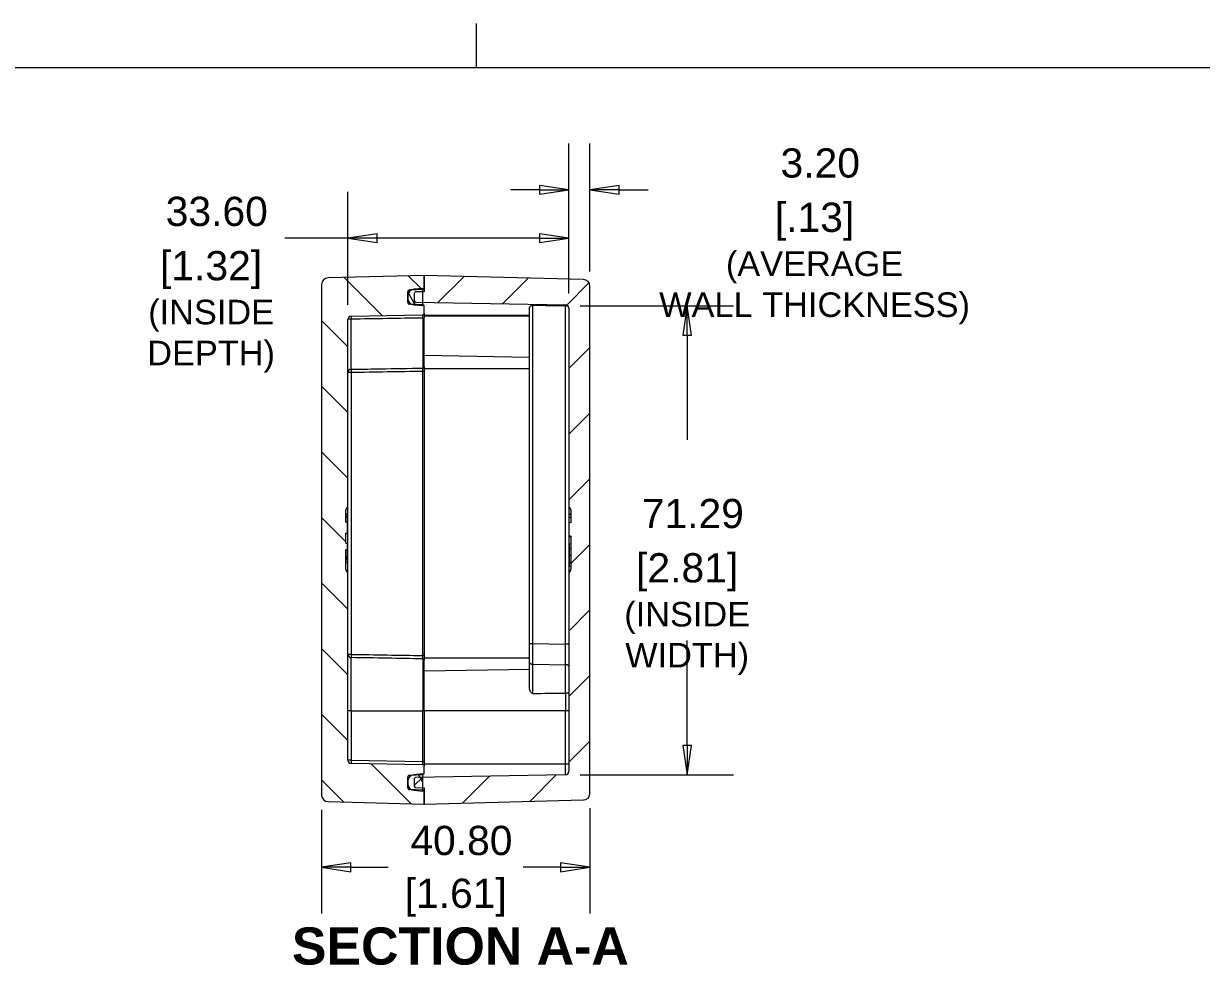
# Model space of a CAD drawing. Header units: millimetres. Extents: x 13 to 608, y 13 to 467.
# Drawn here: x 241.5 to 420.7, y 322 to 466.7 of the extents above; entities that cross this region are included whole.
import ezdxf

# ---------------------------------------------------------------- set-up
doc = ezdxf.new("R2010")
doc.units = ezdxf.units.MM
doc.header["$LTSCALE"] = 2.222222
for name, color, linetype, lineweight in [('Dimension (ANSI)', 7, 'Continuous', 9), ('Hatch (ANSI)', 7, 'Continuous', 9), ('Sketch Geometry (ANSI)', 7, 'Continuous', 9), ('Symbol (ANSI)', 7, 'Continuous', 9), ('Visible (ANSI)', 7, 'Continuous', 9), ('Visible Narrow (ANSI)', 7, 'Continuous', 9)]:
    doc.layers.add(name, color=color, linetype=linetype, lineweight=lineweight)
doc.styles.add('Label Text (ANSI)', font='arialbd.ttf')
doc.styles.add('Note Text (ANSI)', font='arial.ttf')
doc.dimstyles.new('Default - mm (ANSI)', dxfattribs={"dimscale": 2.222222, "dimtxt": 2, "dimasz": 2, "dimexe": 3.175, "dimexo": 1, "dimgap": 0.8, "dimtad": 0, "dimtih": 1, "dimtoh": 1, "dimrnd": 1e-08, "dimzin": 4, "dimdsep": 46, "dimtxsty": 'Note Text (ANSI)', "dimblk": 'Filled-1', "dimcen": 0.09, "dimdle": 10, "dimclrd": 256, "dimclre": 256, "dimclrt": 256, "dimadec": 1, "dimazin": 0, "dimtfac": 1.524, "dimtofl": 0, "dimtmove": 0, "dimatfit": 3, "dimfxl": 1, "dimtolj": 1, "dimtzin": 0, "dimlwd": -1, "dimlwe": -1, "dimarcsym": 0})

# ---------------------------------------------------------------- blocks, each defined once
blk = doc.blocks.new('Borders Default Border')
at = {"layer": 'Sketch Geometry (ANSI)'}
blk.add_line((139.7, 207.01), (139.7, 210.026), dxfattribs=at)
at = {"layer": 'Sketch Geometry (ANSI)', "flags": 128}
blk.add_lwpolyline([(8.89, 8.89), (8.89, 207.01), (270.51, 207.01), (270.51, 8.89), (8.89, 8.89)], dxfattribs=at)
blk = doc.blocks.new('Filled-1')
at = {"color": 0}
for p, q in [((0, 0), (-1, 0.15)), ((-1, 0.15), (-1, -0.15)), ((-1, 0), (0, 0)), ((-1, -0.15), (0, 0))]:
    blk.add_line(p, q, dxfattribs=at)
at = {"color": 0, "flags": 128}
blk.add_lwpolyline([(-1, -0.15), (0, 0), (-1, 0.15), (-1, -0.15)], dxfattribs=at)
at = {"color": 0}
blk.add_solid([(-1, -0.15), (0, 0), (-1, 0.15), (-1, -0.15)], dxfattribs=at)
blk = doc.blocks.new('*D13')
at = {"layer": 'Defpoints', "color": 0, "transparency": 16777216}
for p in [(290.87, 434.09), (324.47, 423.46), (290.87, 421.74)]:
    blk.add_point(p, dxfattribs=at)
at = {"layer": 'Dimension (ANSI)', "transparency": 16777216}
for p, q in [((290.87, 423.97), (290.87, 441.15)), ((324.47, 425.68), (324.47, 441.15)), ((290.87, 434.09), (281.26, 434.09)), ((320.03, 434.09), (295.32, 434.09))]:
    blk.add_line(p, q, dxfattribs=at)
at = {"layer": 'Dimension (ANSI)', "transparency": 16777216, "xscale": 4.444444444444445, "yscale": 4.444444444444445, "zscale": 4.444444444444445, "rotation": 180}
blk.add_blockref('Filled-1', (290.87, 434.09), dxfattribs=at)
at = {"layer": 'Dimension (ANSI)', "transparency": 16777216, "xscale": 4.444444444444445, "yscale": 4.444444444444445, "zscale": 4.444444444444445}
blk.add_blockref('Filled-1', (324.47, 434.09), dxfattribs=at)
at = {"layer": 'Dimension (ANSI)', "transparency": 16777216, "attachment_point": 5, "style": 'Note Text (ANSI)'}
for s, insert, char_height in [('\\A1; 33.60', (270.06, 438.14), 4.444), ('\\A1;[1.32]{\\P\\fArial|b0|i0;\\H3.7367;(INSIDE \\PDEPTH)}', (270.06, 422.89), 4.4444)]:
    blk.add_mtext(s, dxfattribs=dict(at, insert=insert, char_height=char_height))
blk = doc.blocks.new('*D14')
at = {"layer": 'Defpoints', "color": 0, "transparency": 16777216}
for p in [(286.87, 349.42), (327.67, 349.67), (327.67, 338.44)]:
    blk.add_point(p, dxfattribs=at)
at = {"layer": 'Dimension (ANSI)', "transparency": 16777216}
for p, q in [((286.87, 347.2), (286.87, 331.39)), ((327.67, 347.45), (327.67, 331.39)), ((291.32, 338.44), (297.01, 338.44)), ((323.23, 338.44), (317.53, 338.44))]:
    blk.add_line(p, q, dxfattribs=at)
at = {"layer": 'Dimension (ANSI)', "transparency": 16777216, "xscale": 4.444444444444445, "yscale": 4.444444444444445, "zscale": 4.444444444444445, "rotation": 180}
blk.add_blockref('Filled-1', (286.87, 338.44), dxfattribs=at)
at = {"layer": 'Dimension (ANSI)', "transparency": 16777216, "xscale": 4.444444444444445, "yscale": 4.444444444444445, "zscale": 4.444444444444445}
blk.add_blockref('Filled-1', (327.67, 338.44), dxfattribs=at)
at = {"layer": 'Dimension (ANSI)', "transparency": 16777216, "char_height": 4.444, "attachment_point": 5, "style": 'Note Text (ANSI)'}
for s, insert in [('\\A1; 40.80', (307.27, 342.49)), ('\\A1;[1.61]', (307.27, 333.82))]:
    blk.add_mtext(s, dxfattribs=dict(at, insert=insert))
blk = doc.blocks.new('*D28')
at = {"layer": 'Defpoints', "color": 0, "transparency": 16777216}
for p in [(327.67, 441.45), (327.67, 426.8), (324.47, 423.46)]:
    blk.add_point(p, dxfattribs=at)
at = {"layer": 'Dimension (ANSI)', "transparency": 16777216}
for p, q in [((324.47, 425.68), (324.47, 448.5)), ((327.67, 429.03), (327.67, 448.5)), ((320.03, 441.45), (315.58, 441.45)), ((332.12, 441.45), (336.56, 441.45))]:
    blk.add_line(p, q, dxfattribs=at)
at = {"layer": 'Dimension (ANSI)', "transparency": 16777216, "xscale": 4.444444444444445, "yscale": 4.444444444444445, "zscale": 4.444444444444445}
blk.add_blockref('Filled-1', (324.47, 441.45), dxfattribs=at)
at = {"layer": 'Dimension (ANSI)', "transparency": 16777216, "xscale": 4.444444444444445, "yscale": 4.444444444444445, "zscale": 4.444444444444445, "rotation": 180}
blk.add_blockref('Filled-1', (327.67, 441.45), dxfattribs=at)
at = {"layer": 'Dimension (ANSI)', "transparency": 16777216, "attachment_point": 5, "style": 'Note Text (ANSI)'}
for s, insert, char_height in [('\\A1; 3.20', (361.85, 445.5), 4.444), ('\\A1;[.13]{\\P\\fArial|b0|i0;\\H3.7367;(AVERAGE\\PWALL THICKNESS)}', (361.85, 430.24), 4.4444)]:
    blk.add_mtext(s, dxfattribs=dict(at, insert=insert, char_height=char_height))
blk = doc.blocks.new('*D29')
at = {"layer": 'Defpoints', "color": 0, "transparency": 16777216}
for p in [(323.98, 423.8), (323.98, 352.51), (342.47, 352.51)]:
    blk.add_point(p, dxfattribs=at)
at = {"layer": 'Dimension (ANSI)', "transparency": 16777216}
for p, q in [((326.2, 423.8), (349.53, 423.8)), ((342.47, 419.36), (342.47, 403.41)), ((342.47, 356.96), (342.47, 372.91)), ((326.2, 352.51), (349.53, 352.51))]:
    blk.add_line(p, q, dxfattribs=at)
at = {"layer": 'Dimension (ANSI)', "transparency": 16777216, "xscale": 4.444444444444445, "yscale": 4.444444444444445, "zscale": 4.444444444444445}
for p, rotation in [((342.47, 423.8), 90), ((342.47, 352.51), 270)]:
    blk.add_blockref('Filled-1', p, dxfattribs=dict(at, rotation=rotation))
at = {"layer": 'Dimension (ANSI)', "transparency": 16777216, "attachment_point": 5, "style": 'Note Text (ANSI)'}
for s, insert, char_height in [('\\A1; 71.29', (342.47, 392.2), 4.444), ('\\A1;[2.81]{\\P\\fArial|b0|i0;\\H3.7367;(INSIDE\\PWIDTH)}', (342.47, 376.95), 4.4444)]:
    blk.add_mtext(s, dxfattribs=dict(at, insert=insert, char_height=char_height))

msp = doc.modelspace()

# ---------------------------------------------------------------- hatches: boundary and pattern name
at = {"layer": 'Hatch (ANSI)'}
h = msp.add_hatch(dxfattribs=at)
h.set_pattern_fill('ANSI31', color=256, scale=56.444444, angle=90.00021, style=0)
h.set_pattern_definition([(135.0002, (0, 0), (-4.98901, -4.98905), [])])
edge = h.paths.add_edge_path()
edge.add_line((290.871, 393.238), (290.871, 421.744))
edge.add_ellipse((291.371, 421.744), major_axis=(-0.5, 0), ratio=1, start_angle=271, end_angle=360, ccw=False)
edge.add_line((291.362, 422.244), (302.274, 422.435))
edge.add_ellipse((302.271, 422.635), major_axis=(0.003, -0.2), ratio=1, start_angle=0, end_angle=89)
edge.add_line((302.471, 422.635), (302.471, 423.748))
edge.add_ellipse((302.271, 423.748), major_axis=(0.2, 0), ratio=1, start_angle=0, end_angle=87)
edge.add_line((302.281, 423.948), (302.271, 423.948))
edge.add_line((302.271, 423.948), (300.575, 424.037))
edge.add_line((300.575, 424.037), (300.255, 424.054))
edge.add_ellipse((300.271, 424.354), major_axis=(-0.016, -0.3), ratio=1, start_angle=273, end_angle=360, ccw=False)
edge.add_line((299.971, 424.354), (299.971, 424.956))
edge.add_line((299.971, 424.956), (299.971, 425.32))
edge.add_line((299.971, 425.32), (299.971, 425.922))
edge.add_ellipse((300.271, 425.922), major_axis=(-0.3, 0), ratio=1, start_angle=273, end_angle=360, ccw=False)
edge.add_line((300.255, 426.222), (300.575, 426.239))
edge.add_line((300.575, 426.239), (302.271, 426.328))
edge.add_line((302.271, 426.328), (302.281, 426.328))
edge.add_ellipse((302.271, 426.528), major_axis=(0.01, -0.2), ratio=1, start_angle=0, end_angle=87)
edge.add_line((302.471, 426.528), (302.471, 428.438))
edge.add_line((302.471, 428.438), (287.845, 428.055))
edge.add_ellipse((287.871, 427.055), major_axis=(-0.026, 1), ratio=1, start_angle=0, end_angle=88.5)
edge.add_line((286.871, 427.055), (286.871, 349.421))
edge.add_ellipse((287.871, 349.421), major_axis=(-1, 0), ratio=1, start_angle=0, end_angle=88.5)
edge.add_line((287.845, 348.421), (302.471, 348.038))
edge.add_line((302.471, 348.038), (302.471, 349.948))
edge.add_ellipse((302.271, 349.948), major_axis=(0.2, 0), ratio=1, start_angle=0, end_angle=87)
edge.add_line((302.281, 350.148), (302.271, 350.148))
edge.add_line((302.271, 350.148), (300.575, 350.237))
edge.add_line((300.575, 350.237), (300.255, 350.254))
edge.add_ellipse((300.271, 350.554), major_axis=(-0.016, -0.3), ratio=1, start_angle=273, end_angle=360, ccw=False)
edge.add_line((299.971, 350.554), (299.971, 351.156))
edge.add_line((299.971, 351.156), (299.971, 351.52))
edge.add_line((299.971, 351.52), (299.971, 352.122))
edge.add_ellipse((300.271, 352.122), major_axis=(-0.3, 0), ratio=1, start_angle=273, end_angle=360, ccw=False)
edge.add_line((300.255, 352.422), (300.575, 352.439))
edge.add_line((300.575, 352.439), (302.271, 352.528))
edge.add_line((302.271, 352.528), (302.281, 352.528))
edge.add_ellipse((302.271, 352.728), major_axis=(0.01, -0.2), ratio=1, start_angle=0, end_angle=87)
edge.add_line((302.471, 352.728), (302.471, 353.841))
edge.add_ellipse((302.271, 353.841), major_axis=(0.2, 0), ratio=1, start_angle=0, end_angle=89)
edge.add_line((302.274, 354.041), (291.362, 354.232))
edge.add_ellipse((291.371, 354.732), major_axis=(-0.009, -0.5), ratio=1, start_angle=271, end_angle=360, ccw=False)
edge.add_line((290.871, 354.732), (290.871, 383.238))
edge.add_ellipse((291.071, 383.696), major_axis=(-0.2, -0.458), ratio=1, start_angle=293.57818, end_angle=360, ccw=False)
edge.add_line((290.571, 383.696), (290.571, 386.704))
edge.add_line((290.571, 386.704), (290.821, 386.824))
edge.add_line((290.821, 386.824), (290.821, 387.678))
edge.add_line((290.821, 387.678), (290.571, 387.7))
edge.add_line((290.571, 387.7), (290.571, 389.254))
edge.add_spline(control_points=[(290.571, 389.254), (290.612, 389.259), (290.654, 389.263), (290.737, 389.273), (290.779, 389.277), (290.821, 389.282)], knot_values=[-0.0251427, -0.0251427, -0.0251427, -0.0251427, -0.0125635, -0.0125635, 0, 0, 0, 0], degree=3, periodic=0)
edge.add_line((290.821, 389.282), (290.821, 390.825))
edge.add_line((290.821, 390.825), (290.571, 390.91))
edge.add_line((290.571, 390.91), (290.571, 392.78))
edge.add_ellipse((291.071, 392.78), major_axis=(-0.5, 0), ratio=1, start_angle=293.57818, end_angle=360, ccw=False)
h = msp.add_hatch(dxfattribs=at)
h.set_pattern_fill('ANSI31', color=256, scale=56.444444, style=0)
h.set_pattern_definition([(45, (0, 0), (-4.98903, 4.98903), [])])
edge = h.paths.add_edge_path()
edge.add_line((301.167, 424.361), (302.271, 424.341))
edge.add_line((302.271, 424.341), (323.979, 423.963))
edge.add_ellipse((323.971, 423.463), major_axis=(0.009, 0.5), ratio=1, start_angle=271, end_angle=360, ccw=False)
edge.add_line((324.471, 423.463), (324.471, 393.238))
edge.add_ellipse((324.271, 392.78), major_axis=(0.2, 0.458), ratio=1, start_angle=293.57818, end_angle=360, ccw=False)
edge.add_line((324.771, 392.78), (324.771, 390.858))
edge.add_line((324.771, 390.858), (324.471, 390.758))
edge.add_line((324.471, 390.758), (324.471, 388.843))
edge.add_spline(control_points=[(324.471, 388.843), (324.521, 388.836), (324.571, 388.829), (324.671, 388.816), (324.721, 388.81), (324.771, 388.804)], knot_values=[-0.0301248, -0.0301248, -0.0301248, -0.0301248, -0.0150512, -0.0150512, 0, 0, 0, 0], degree=3, periodic=0)
edge.add_line((324.771, 388.804), (324.771, 383.696))
edge.add_ellipse((324.271, 383.696), major_axis=(0.5, 0), ratio=1, start_angle=293.57818, end_angle=360, ccw=False)
edge.add_line((324.471, 383.238), (324.471, 353.013))
edge.add_ellipse((323.971, 353.013), major_axis=(0.5, 0), ratio=1, start_angle=271, end_angle=360, ccw=False)
edge.add_line((323.979, 352.513), (302.271, 352.134))
edge.add_line((302.271, 352.134), (301.167, 352.115))
edge.add_ellipse((301.171, 351.915), major_axis=(-0.003, 0.2), ratio=1, start_angle=0, end_angle=89)
edge.add_line((300.971, 351.915), (300.971, 350.761))
edge.add_ellipse((301.171, 350.761), major_axis=(-0.2, 0), ratio=1, start_angle=0, end_angle=89)
edge.add_line((301.167, 350.561), (302.271, 350.541))
edge.add_line((302.271, 350.541), (302.471, 350.538))
edge.add_line((302.471, 350.538), (302.471, 349.948))
edge.add_line((302.471, 349.948), (302.471, 348.038))
edge.add_line((302.471, 348.038), (326.697, 348.672))
edge.add_ellipse((326.671, 349.672), major_axis=(0.026, -1), ratio=1, start_angle=0, end_angle=88.5)
edge.add_line((327.671, 349.672), (327.671, 426.804))
edge.add_ellipse((326.671, 426.804), major_axis=(1, 0), ratio=1, start_angle=0, end_angle=88.5)
edge.add_line((326.697, 427.804), (302.471, 428.438))
edge.add_line((302.471, 428.438), (302.471, 426.528))
edge.add_line((302.471, 426.528), (302.471, 425.938))
edge.add_line((302.471, 425.938), (302.271, 425.934))
edge.add_line((302.271, 425.934), (301.167, 425.915))
edge.add_ellipse((301.171, 425.715), major_axis=(-0.003, 0.2), ratio=1, start_angle=0, end_angle=89)
edge.add_line((300.971, 425.715), (300.971, 424.561))
edge.add_ellipse((301.171, 424.561), major_axis=(-0.2, 0), ratio=1, start_angle=0, end_angle=89)
h = msp.add_hatch(dxfattribs=at)
h.set_pattern_fill('ANSI31', color=256, scale=56.444444, angle=75.00018, style=0)
h.set_pattern_definition([(120.0002, (0, 0), (-6.11028, -3.5278), [])])
edge = h.paths.add_edge_path()
edge.add_line((299.971, 425.32), (299.971, 424.956))
edge.add_ellipse((300.971, 424.956), major_axis=(-1, 0), ratio=1, start_angle=0, end_angle=66.66167)
edge.add_ellipse((300.971, 424.956), major_axis=(-0.396, -0.918), ratio=1, start_angle=0, end_angle=18.33833)
edge.add_line((300.884, 423.959), (302.271, 423.838))
edge.add_line((302.271, 423.838), (302.271, 423.948))
edge.add_line((302.271, 423.948), (302.271, 424.341))
edge.add_line((302.271, 424.341), (302.271, 425.934))
edge.add_line((302.271, 425.934), (302.271, 426.328))
edge.add_line((302.271, 426.328), (302.271, 426.438))
edge.add_line((302.271, 426.438), (300.884, 426.317))
edge.add_ellipse((300.971, 425.32), major_axis=(-0.087, 0.996), ratio=1, start_angle=0, end_angle=18.33833)
edge.add_ellipse((300.971, 425.32), major_axis=(-0.396, 0.918), ratio=1, start_angle=0, end_angle=66.66167)
edge = h.paths.add_edge_path()
edge.add_line((299.971, 351.52), (299.971, 351.156))
edge.add_ellipse((300.971, 351.156), major_axis=(-1, 0), ratio=1, start_angle=0, end_angle=66.66167)
edge.add_ellipse((300.971, 351.156), major_axis=(-0.396, -0.918), ratio=1, start_angle=0, end_angle=18.33833)
edge.add_line((300.884, 350.159), (302.271, 350.038))
edge.add_line((302.271, 350.038), (302.271, 350.148))
edge.add_line((302.271, 350.148), (302.271, 350.541))
edge.add_line((302.271, 350.541), (302.271, 352.134))
edge.add_line((302.271, 352.134), (302.271, 352.528))
edge.add_line((302.271, 352.528), (302.271, 352.638))
edge.add_line((302.271, 352.638), (300.884, 352.517))
edge.add_ellipse((300.971, 351.52), major_axis=(-0.087, 0.996), ratio=1, start_angle=0, end_angle=18.33833)
edge.add_ellipse((300.971, 351.52), major_axis=(-0.396, 0.918), ratio=1, start_angle=0, end_angle=66.66167)

# ---------------------------------------------------------------- linework, layer by layer
at = {"layer": 'Visible (ANSI)'}
for p, q in [((302.471, 428.438), (287.845, 428.055)), ((326.697, 427.804), (302.471, 428.438)), ((302.471, 428.438), (302.471, 425.938)), ((302.471, 426.528), (302.471, 428.438)), ((286.871, 427.055), (286.871, 349.421)), ((302.271, 426.438), (300.884, 426.317)), ((302.271, 423.838), (302.271, 426.438)), ((327.671, 349.672), (327.671, 426.804)), ((299.971, 424.354), (299.971, 425.922)), ((299.971, 425.32), (299.971, 424.956)), ((300.255, 426.222), (302.281, 426.328)), ((300.971, 425.715), (300.971, 424.561)), ((302.471, 425.938), (301.167, 425.915)), ((302.321, 426.06), (302.271, 426.06)), ((302.321, 425.935), (302.321, 426.06)), ((302.281, 423.948), (300.255, 424.054)), ((300.884, 423.959), (302.271, 423.838)), ((301.167, 424.361), (323.979, 423.963)), ((302.321, 424.283), (302.271, 424.283)), ((302.321, 424.283), (302.321, 424.341)), ((302.471, 422.635), (302.471, 423.748)), ((318.471, 372.456), (318.471, 423.47)), ((324.471, 423.463), (324.471, 393.238)), ((290.871, 393.238), (290.871, 421.744)), ((291.362, 422.244), (302.274, 422.435)), ((302.471, 422.635), (302.471, 421.96)), ((302.471, 414.54), (302.471, 421.96)), ((318.471, 415.959), (302.471, 416.238)), ((302.471, 414.54), (302.471, 413.84)), ((302.471, 413.84), (302.471, 370.636)), ((290.571, 390.91), (290.571, 392.78)), ((290.871, 391.238), (290.871, 393.238)), ((324.471, 393.238), (324.471, 392.168)), ((324.771, 392.78), (324.771, 390.858)), ((290.821, 392.179), (290.571, 392.2)), ((290.821, 392.104), (290.571, 392.125)), ((290.821, 390.825), (290.571, 390.91)), ((290.821, 392.104), (290.821, 392.179)), ((290.821, 390.825), (290.821, 391.737)), ((290.821, 389.282), (290.821, 390.825)), ((290.871, 385.238), (290.871, 391.238)), ((324.471, 392.168), (324.771, 392.194)), ((324.471, 392.168), (324.471, 392.08)), ((324.471, 392.08), (324.771, 392.107)), ((324.471, 392.08), (324.471, 391.654)), ((324.471, 391.654), (324.471, 390.758)), ((324.771, 390.858), (324.471, 390.758)), ((324.471, 390.758), (324.471, 388.843)), ((290.571, 387.7), (290.571, 389.254)), ((290.821, 389.222), (290.571, 389.2)), ((290.821, 389.222), (290.571, 389.2)), ((290.821, 389.222), (290.821, 389.282)), ((290.821, 389.222), (290.821, 389.222)), ((324.471, 388.843), (324.471, 388.721)), ((324.771, 388.804), (324.771, 383.696)), ((290.821, 386.824), (290.821, 387.678)), ((324.471, 388.721), (324.471, 388.72)), ((324.471, 388.721), (324.771, 388.694)), ((324.471, 388.72), (324.471, 385.238)), ((324.471, 388.72), (324.771, 388.694)), ((324.521, 387.629), (324.771, 387.65)), ((324.521, 387.629), (324.521, 386.971)), ((290.571, 386.704), (290.821, 386.824)), ((290.571, 383.696), (290.571, 386.704)), ((290.821, 386.663), (290.571, 386.663)), ((290.821, 385.735), (290.571, 385.713)), ((290.821, 385.491), (290.571, 385.513)), ((290.821, 385.305), (290.571, 385.305)), ((290.821, 386.663), (290.821, 386.824)), ((290.821, 385.735), (290.821, 386.663)), ((290.821, 385.491), (290.821, 385.735)), ((290.821, 385.305), (290.821, 385.491)), ((290.821, 384.722), (290.821, 385.305)), ((290.871, 383.238), (290.871, 385.238)), ((324.471, 385.238), (324.471, 383.238)), ((324.521, 386.971), (324.771, 386.98)), ((324.521, 386.971), (324.521, 385.904)), ((324.521, 385.904), (324.521, 384.784)), ((290.821, 384.722), (290.571, 384.7)), ((324.521, 384.784), (324.521, 384.216)), ((324.521, 384.784), (324.771, 384.773)), ((324.521, 384.216), (324.771, 384.194)), ((290.871, 354.732), (290.871, 383.238)), ((324.471, 383.238), (324.471, 353.013)), ((318.471, 369.584), (318.471, 372.456)), ((302.471, 370.636), (302.471, 369.936)), ((302.471, 362.238), (302.471, 369.936)), ((318.471, 365.752), (318.471, 369.584)), ((318.962, 369.334), (323.979, 369.247)), ((318.471, 368.517), (302.471, 368.238)), ((302.471, 362.238), (302.471, 354.541)), ((302.274, 354.041), (291.362, 354.232)), ((302.471, 354.541), (302.471, 353.841)), ((302.471, 352.728), (302.471, 353.841)), ((299.971, 350.554), (299.971, 352.122)), ((299.971, 351.52), (299.971, 351.156)), ((300.255, 352.422), (302.281, 352.528)), ((302.271, 352.638), (300.884, 352.517)), ((300.971, 351.915), (300.971, 350.761)), ((323.979, 352.513), (301.167, 352.115)), ((302.271, 350.038), (302.271, 352.638)), ((302.281, 350.148), (300.255, 350.254)), ((300.884, 350.159), (302.271, 350.038)), ((301.167, 350.561), (302.471, 350.538)), ((302.471, 350.538), (302.471, 348.038)), ((302.471, 348.038), (302.471, 349.948)), ((287.845, 348.421), (302.471, 348.038)), ((302.471, 348.038), (326.697, 348.672))]:
    msp.add_line(p, q, dxfattribs=at)
for centre, radius, start, end in [((287.871, 427.055), 1, 91.5, 180), ((302.271, 426.528), 0.2, 273, 0), ((326.671, 426.804), 1, 0, 88.5), ((300.971, 425.32), 1, 95, 180), ((300.271, 425.922), 0.3, 93, 180), ((300.971, 424.956), 1, 180, 265), ((301.171, 425.715), 0.2, 91, 180), ((300.271, 424.354), 0.3, 180, 267), ((301.171, 424.561), 0.2, 180, 269), ((302.271, 423.748), 0.2, 0, 87), ((323.971, 423.463), 0.5, 0, 89), ((291.371, 421.744), 0.5, 91, 180), ((302.271, 422.635), 0.2, 271, 0), ((291.071, 392.78), 0.5, 113.57818, 180), ((324.271, 392.78), 0.5, 0, 66.42182), ((291.071, 383.696), 0.5, 180, 246.42182), ((324.271, 383.696), 0.5, 293.57818, 0), ((291.371, 354.732), 0.5, 180, 269), ((302.271, 353.841), 0.2, 0, 89), ((323.971, 353.013), 0.5, 271, 0), ((300.971, 351.52), 1, 95, 180), ((300.271, 352.122), 0.3, 93, 180), ((300.971, 351.156), 1, 180, 265), ((301.171, 351.915), 0.2, 91, 180), ((302.271, 352.728), 0.2, 273, 0), ((287.871, 349.421), 1, 180, 268.5), ((300.271, 350.554), 0.3, 180, 267), ((301.171, 350.761), 0.2, 180, 269), ((302.271, 349.948), 0.2, 0, 87), ((326.671, 349.672), 1, 271.5, 0)]:
    msp.add_arc(centre, radius, start, end, dxfattribs=at)
for points, knots in [([(318.471, 423.47), (318.472, 423.547), (318.487, 423.623), (318.544, 423.716), (318.581, 423.753), (318.664, 423.803), (318.717, 423.824), (318.836, 423.849), (318.9, 423.854), (318.962, 423.854)], [0.744144628, 0.744144628, 0.744144628, 0.744144628, 0.773367981, 0.773367981, 0.792015293, 0.792015293, 0.810897914, 0.810897914, 0.82931429, 0.82931429, 0.82931429, 0.82931429]), ([(323.979, 423.8), (323.085, 423.81), (322.19, 423.819), (321.295, 423.829), (320.517, 423.837), (319.74, 423.846), (318.962, 423.854)], [0.0004915782, 0.0004915782, 0.0004915782, 0.0004915782, 0.0031765321, 0.0031765321, 0.0031765321, 0.0055100842, 0.0055100842, 0.0055100842, 0.0055100842]), ([(324.471, 423.443), (324.471, 423.444), (324.471, 423.445), (324.47, 423.481), (324.465, 423.515), (324.442, 423.579), (324.425, 423.609), (324.371, 423.673), (324.331, 423.705), (324.238, 423.753), (324.188, 423.771), (324.084, 423.794), (324.032, 423.799), (323.979, 423.8)], [-0.00038646, -0.00038646, -0.00038646, -0.00038646, 0, 0, 0.016560781, 0.016560781, 0.032592925, 0.032592925, 0.053439511, 0.053439511, 0.071407932, 0.071407932, 0.087337491, 0.087337491, 0.087337491, 0.087337491]), ([(290.821, 391.737), (290.821, 391.788), (290.821, 391.838), (290.821, 391.888), (290.821, 391.89), (290.821, 391.892), (290.821, 391.893), (290.821, 391.942), (290.821, 391.994), (290.821, 392.032), (290.821, 392.05), (290.821, 392.064), (290.821, 392.074), (290.821, 392.074), (290.821, 392.074), (290.821, 392.075), (290.821, 392.084), (290.821, 392.089), (290.821, 392.094), (290.821, 392.094), (290.821, 392.094), (290.821, 392.094), (290.821, 392.102), (290.821, 392.103), (290.821, 392.104)], [0, 0, 0, 0, 0.00015694515, 0.00015694515, 0.00015694515, 0.00016257914, 0.00016257914, 0.00016257914, 0.00031754076, 0.00031754076, 0.00031754076, 0.00039024031, 0.00039024031, 0.00039024031, 0.00039236287, 0.00039236287, 0.00039236287, 0.00046700826, 0.00046700826, 0.00046700826, 0.00047083545, 0.00047083545, 0.00047083545, 0.0006277806, 0.0006277806, 0.0006277806, 0.0006277806]), ([(290.571, 389.254), (290.612, 389.259), (290.654, 389.263), (290.737, 389.273), (290.779, 389.277), (290.821, 389.282)], [-0.025142747, -0.025142747, -0.025142747, -0.025142747, -0.01256354, -0.01256354, 0, 0, 0, 0]), ([(324.471, 388.843), (324.521, 388.836), (324.571, 388.829), (324.671, 388.816), (324.721, 388.81), (324.771, 388.804)], [-0.030124773, -0.030124773, -0.030124773, -0.030124773, -0.015051205, -0.015051205, 0, 0, 0, 0]), ([(290.821, 387.678), (290.779, 387.681), (290.737, 387.685), (290.654, 387.692), (290.612, 387.696), (290.571, 387.7)], [-0.025087275, -0.025087275, -0.025087275, -0.025087275, -0.012543645, -0.012543645, 0, 0, 0, 0]), ([(318.471, 369.584), (318.471, 369.584), (318.471, 369.583), (318.471, 369.552), (318.482, 369.522), (318.525, 369.464), (318.559, 369.436), (318.646, 369.39), (318.698, 369.371), (318.789, 369.35), (318.823, 369.344), (318.891, 369.337), (318.925, 369.335), (318.958, 369.334)], [-0.082084068, -0.082084068, -0.082084068, -0.082084068, -0.081726987, -0.081726987, -0.062070809, -0.062070809, -0.041103962, -0.041103962, -0.021051687, -0.021051687, -0.010153311, -0.010153311, -0.000000086, -0.000000086, -0.000000086, -0.000000086]), ([(324.471, 369.015), (324.471, 369.016), (324.471, 369.016), (324.47, 369.043), (324.459, 369.07), (324.416, 369.123), (324.381, 369.149), (324.293, 369.193), (324.24, 369.211), (324.149, 369.231), (324.116, 369.237), (324.049, 369.244), (324.016, 369.246), (323.983, 369.247)], [-0.00034968, -0.00034968, -0.00034968, -0.00034968, 0, 0, 0.019416983, 0.019416983, 0.0404038, 0.0404038, 0.060599036, 0.060599036, 0.071291294, 0.071291294, 0.081267172, 0.081267172, 0.081267172, 0.081267172]), ([(318.962, 364.884), (318.929, 364.884), (318.898, 364.891), (318.84, 364.914), (318.813, 364.931), (318.737, 364.99), (318.694, 365.043), (318.596, 365.191), (318.548, 365.306), (318.486, 365.535), (318.471, 365.648), (318.471, 365.752)], [-0.21795914, -0.21795914, -0.21795914, -0.21795914, -0.20813215, -0.20813215, -0.19822409, -0.19822409, -0.17840796, -0.17840796, -0.1398535, -0.1398535, -0.10258412, -0.10258412, -0.10258412, -0.10258412]), ([(324.471, 365.011), (324.471, 365.011), (324.471, 365.011), (324.47, 364.996), (324.457, 364.982), (324.404, 364.956), (324.367, 364.944), (324.273, 364.925), (324.217, 364.917), (324.1, 364.907), (324.04, 364.904), (323.979, 364.904)], [-0.159050307, -0.159050307, -0.159050307, -0.159050307, -0.158722985, -0.158722985, -0.138350489, -0.138350489, -0.118192116, -0.118192116, -0.098501813, -0.098501813, -0.080212218, -0.080212218, -0.080212218, -0.080212218])]:
    msp.add_open_spline(points, degree=3, knots=knots, dxfattribs=at)
for points in [[(318.958, 369.334), (318.96, 369.334), (318.961, 369.334), (318.962, 369.334)], [(323.979, 369.247), (323.981, 369.247), (323.982, 369.247), (323.983, 369.247)], [(318.962, 364.884), (320.634, 364.891), (322.307, 364.897), (323.979, 364.904)]]:
    msp.add_open_spline(points, degree=3, dxfattribs=at)
at = {"layer": 'Visible Narrow (ANSI)'}
for p, q in [((300.255, 426.222), (300.255, 426.019)), ((302.281, 426.06), (302.281, 426.328)), ((318.962, 423.854), (318.962, 372.456)), ((323.979, 423.8), (323.979, 423.963)), ((323.979, 372.369), (323.979, 423.8)), ((291.362, 414.157), (291.362, 421.773)), ((302.274, 421.953), (302.274, 414.34)), ((318.471, 422.338), (302.471, 422.338)), ((318.471, 422.238), (302.471, 422.238)), ((318.471, 414.238), (302.471, 414.238)), ((291.362, 413.658), (290.871, 413.658)), ((291.362, 413.658), (291.362, 370.818)), ((302.274, 370.636), (302.274, 413.84)), ((302.471, 413.84), (302.274, 413.84)), ((290.821, 391.737), (290.571, 391.743)), ((290.821, 391.238), (290.871, 391.238)), ((324.471, 391.654), (324.771, 391.66)), ((290.821, 385.238), (290.871, 385.238)), ((324.471, 385.238), (324.521, 385.238)), ((324.521, 385.904), (324.771, 385.904)), ((318.471, 372.456), (318.962, 372.456)), ((318.962, 372.456), (323.979, 372.369)), ((324.471, 372.369), (323.979, 372.369)), ((291.362, 370.818), (290.871, 370.818)), ((291.362, 362.238), (291.362, 370.319)), ((302.471, 370.636), (302.274, 370.636)), ((302.274, 370.136), (302.274, 362.238)), ((318.471, 370.238), (302.471, 370.238)), ((318.962, 369.334), (318.962, 364.884)), ((323.979, 364.904), (323.979, 369.247)), ((323.979, 364.904), (323.979, 362.238)), ((291.362, 362.238), (290.871, 362.238)), ((291.362, 362.238), (302.274, 362.238)), ((291.362, 362.238), (291.362, 354.732)), ((302.274, 354.541), (302.274, 362.238)), ((302.471, 362.238), (302.274, 362.238)), ((323.979, 362.238), (302.471, 362.238)), ((323.979, 354.138), (323.979, 362.238)), ((324.471, 362.238), (323.979, 362.238)), ((291.362, 354.732), (290.871, 354.732)), ((291.362, 354.732), (302.274, 354.541)), ((302.471, 354.541), (302.274, 354.541)), ((323.979, 354.138), (302.471, 354.138)), ((323.979, 352.513), (323.979, 354.138)), ((324.471, 354.138), (323.979, 354.138)), ((300.255, 350.457), (300.255, 350.254)), ((302.281, 350.148), (302.281, 350.541))]:
    msp.add_line(p, q, dxfattribs=at)
for centre, major_axis, ratio, start_param, end_param in [((291.371, 421.744), (-0.5, 0), 0.057463, 4.7298423, 6.2831853), ((291.371, 421.744), (-0.009, 0.5), 0.0164745, 0, 1.5130141), ((302.271, 421.96), (0.2, 0), 0.0360991, 4.7298423, 6.2831853), ((291.371, 413.658), (-0.5, 0), 0.9983476, 4.7298423, 6.2831853), ((291.371, 413.658), (-0.008, 0.5), 0.01745, 0.0574947, 1.5705088), ((302.271, 414.54), (0.2, 0), 0.9993482, 4.7298423, 6.2831853), ((291.371, 370.818), (-0.5, 0), 0.9983476, 0, 1.553343), ((291.371, 370.818), (-0.008, -0.5), 0.01745, 4.7126765, 6.2256906), ((302.271, 369.936), (0.2, 0), 0.9993482, 0, 1.553343), ((291.371, 354.732), (-0.009, -0.5), 0.0174497, 4.7126936, 6.2831853), ((302.271, 354.541), (0.003, -0.5), 0.0069757, 6.2828912, 7.854227)]:
    msp.add_ellipse(centre, major_axis=major_axis, ratio=ratio, start_param=start_param, end_param=end_param, dxfattribs=at)
for points in [[(302.274, 421.953), (298.637, 421.893), (294.999, 421.833), (291.362, 421.773)], [(302.274, 413.84), (298.637, 413.779), (294.999, 413.718), (291.362, 413.658)], [(291.362, 370.818), (294.999, 370.758), (298.637, 370.697), (302.274, 370.636)], [(302.274, 370.136), (298.637, 370.198), (294.999, 370.258), (291.362, 370.319)]]:
    msp.add_open_spline(points, degree=3, dxfattribs=at)
for points, knots in [([(302.274, 421.953), (302.275, 422.082), (302.276, 422.206), (302.276, 422.383), (302.275, 422.435), (302.274, 422.435)], [0, 0, 0, 0, 0.00038534854, 0.00038534854, 0.00077069708, 0.00077069708, 0.00077069708, 0.00077069708]), ([(291.362, 414.157), (291.531, 414.16), (291.701, 414.163), (291.87, 414.166), (293.203, 414.188), (294.536, 414.21), (295.869, 414.232), (298.004, 414.268), (300.139, 414.304), (302.274, 414.34)], [0.000491408, 0.000491408, 0.000491408, 0.000491408, 0.001, 0.001, 0.001, 0.005, 0.005, 0.005, 0.011406627, 0.011406627, 0.011406627, 0.011406627]), ([(302.274, 413.84), (302.275, 413.969), (302.276, 414.096), (302.276, 414.279), (302.275, 414.335), (302.274, 414.34)], [0, 0, 0, 0, 0.00038534854, 0.00038534854, 0.00077069708, 0.00077069708, 0.00077069708, 0.00077069708]), ([(318.962, 372.456), (318.961, 371.833), (318.96, 371.175), (318.959, 370.595), (318.958, 370.1), (318.958, 369.667), (318.958, 369.334)], [2.35634678, 2.35634678, 2.35634678, 2.35634678, 2.83990114, 2.83990114, 2.83990114, 3.25194242, 3.25194242, 3.25194242, 3.25194242]), ([(323.983, 369.247), (323.983, 369.605), (323.983, 370.084), (323.982, 370.627), (323.982, 371.177), (323.981, 371.788), (323.979, 372.369)], [3.03125091, 3.03125091, 3.03125091, 3.03125091, 3.47639962, 3.47639962, 3.47639962, 3.92683852, 3.92683852, 3.92683852, 3.92683852]), ([(302.274, 370.136), (302.275, 370.141), (302.276, 370.197), (302.276, 370.381), (302.275, 370.507), (302.274, 370.636)], [0, 0, 0, 0, 0.00038534854, 0.00038534854, 0.00077069708, 0.00077069708, 0.00077069708, 0.00077069708])]:
    msp.add_open_spline(points, degree=3, knots=knots, dxfattribs=at)

# ---------------------------------------------------------------- block references
at = {"xscale": 2.222222222222222, "yscale": 2.222222222222222, "zscale": 2.222222222222222}
msp.add_blockref('Borders Default Border', (0, 0), dxfattribs=at)

# ---------------------------------------------------------------- texts
at = {"layer": 'Symbol (ANSI)', "insert": (282.349, 323.567), "char_height": 5.64444, "attachment_point": 7, "style": 'Label Text (ANSI)'}
msp.add_mtext('SECTION A-A', dxfattribs=at)

# ---------------------------------------------------------------- dimensions: what is measured, and where the dimension line sits
at = {"layer": 'Dimension (ANSI)'}
for base, p1, p2, angle, text, override, picture, middle in [((327.671, 441.448), (324.471, 423.463), (327.671, 426.804), 180, ' <>\\X[.13]{\\P\\fArial|b0|i0;\\H3.7367;(AVERAGE\\PWALL THICKNESS)}', {"dimgap": 0.8, "dimtih": 0, "dimtoh": 0, "dimdec": 2, "dimpost": '\\X', "dimtol": 0, "dimlim": 0, "dimtp": 0, "dimtm": 0, "dimtdec": 2, "dimatfit": 1}, '*D28', (361.851, 441.448)), ((290.871, 434.09), (324.471, 423.463), (290.871, 421.744), 180, ' <>\\X[1.32]{\\P\\fArial|b0|i0;\\H3.7367;(INSIDE \\PDEPTH)}', {"dimgap": 0.8, "dimtih": 0, "dimtoh": 0, "dimdec": 2, "dimpost": '\\X', "dimtol": 0, "dimlim": 0, "dimtp": 0, "dimtm": 0, "dimtdec": 2, "dimatfit": 2}, '*D13', (270.064, 434.09)), ((342.471, 352.513), (323.979, 423.8), (323.979, 352.513), 90, ' <>\\X[2.81]{\\P\\fArial|b0|i0;\\H3.7367;(INSIDE\\PWIDTH)}', {"dimgap": 0.8, "dimdec": 2, "dimpost": '\\X', "dimtol": 0, "dimlim": 0, "dimtp": 0, "dimtm": 0, "dimtdec": 2, "dimatfit": 1}, '*D29', (342.471, 388.157)), ((327.671, 338.445), (286.871, 349.421), (327.671, 349.672), 180, ' <>\\X[1.61]', {"dimgap": 0.8, "dimtih": 0, "dimtoh": 0, "dimdec": 2, "dimpost": '\\X', "dimtol": 0, "dimlim": 0, "dimtp": 0, "dimtm": 0, "dimtdec": 2, "dimatfit": 1}, '*D14', (307.271, 338.445))]:
    dim = msp.add_linear_dim(base=base, p1=p1, p2=p2, angle=angle, text=text, dimstyle='Default - mm (ANSI)', override=override, dxfattribs=at)
    dim.commit()
    dim.dimension.update_dxf_attribs({"geometry": picture, "text_midpoint": middle, "dimtype": 160})

doc.saveas('drawing.dxf')
